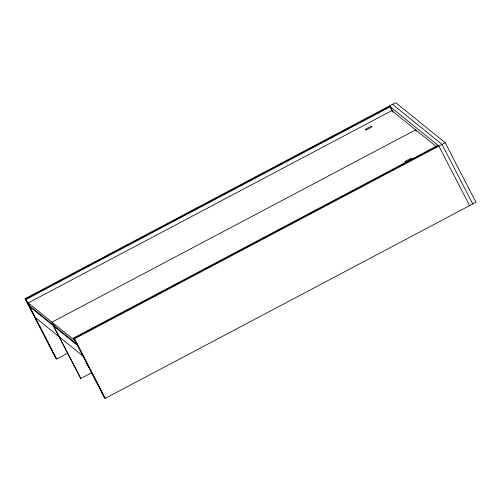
<?xml version="1.0" encoding="UTF-8"?>
<svg xmlns="http://www.w3.org/2000/svg" width="501" height="501" viewBox="0 0 501 501"><rect width="100%" height="100%" fill="white"/><g stroke="black" fill="none" stroke-linecap="round" stroke-linejoin="round"><path stroke-width="0.75" d="M67.779 353.167L56.713 359.023L55.793 358.278L25.05 298.709L395.715 102.655L445.207 142.722L475.95 202.291L105.285 398.345L104.365 397.6L73.622 338.031L437.943 145.334M389.828 106.387L25.513 299.084L56.256 358.647M25.05 298.709L25.971 299.454L390.292 106.757L393.153 112.299M76.446 342.671L77.423 344.569L29.878 306.073L28.25 302.917L391.845 110.602L436.421 146.693M55.091 325.331L53.707 326.063L80.767 378.493L91.84 372.644M438.4 145.71L74.085 338.407L104.828 397.969M73.622 338.031L74.543 338.782L445.207 142.722M392.54 104.333L442.032 144.401L472.781 203.97M389.371 106.012L438.863 146.079L469.606 205.648L469.143 205.272M28.25 302.917L75.2 340.93M29.653 306.587L77.304 345.164M35.239 317.415L82.89 355.992M80.767 378.493L53.244 325.688M416.293 131.13L415.642 129.872L51.998 322.143L53.676 325.343M390.185 107.076L392.333 111.235M74.543 338.782L105.285 398.345M25.971 299.454L56.713 359.023M366.832 129.596A3.701 0.557 -27.3 0 0 371.905 126.553A3.701 0.557 -27.3 0 0 367.083 128.388A3.701 0.557 -27.3 0 0 366.832 129.596M406.48 161.698A3.701 0.557 -27.3 0 0 411.546 158.654A3.701 0.557 -27.3 0 0 406.731 160.483A3.701 0.557 -27.3 0 0 406.48 161.698"/></g></svg>
